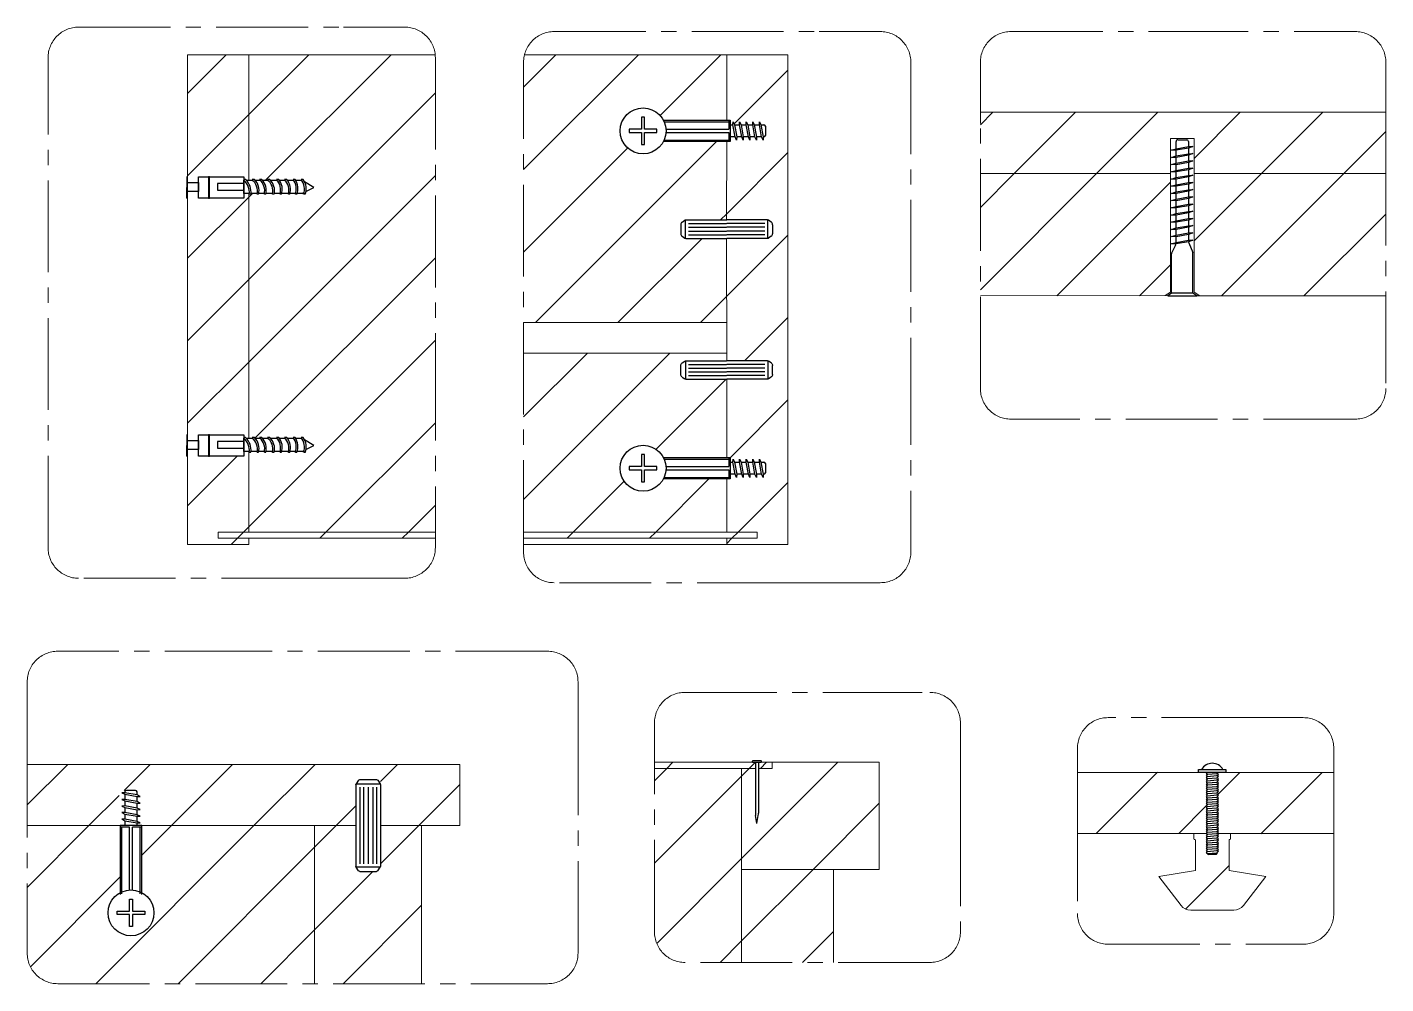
# Model space of a CAD drawing. Header units: centimetres. Extents: x -50281 to 6780, y -2639 to 7911.
# Drawn here: x -6874.7 to -6430.7, y 2612.4 to 2924.9 of the extents above; entities that cross this region are included whole.
import ezdxf

# ---------------------------------------------------------------- set-up
doc = ezdxf.new("R2010")
doc.units = ezdxf.units.CM
doc.linetypes.add('CENTER2', pattern=[1.125, 0.75, -0.125, 0.125, -0.125])
doc.layers.get('0').update_dxf_attribs({"color": 8})
for name, color, linetype, lineweight in [('A-ANNO-SYMB', 3, 'Continuous', 18), ('A-ELEV-MBE', 7, 'Continuous', 18), ('A-SECT-MCUT', 7, 'Continuous', 35)]:
    doc.layers.add(name, color=color, linetype=linetype, lineweight=lineweight)
doc.layers.add('particolari', color=6, linetype='Continuous')
pattern_1 = [(45, (180.04, 0), (-13.470384, 13.470384), [])]

# ---------------------------------------------------------------- blocks, each defined once
blk = doc.blocks.new('101345')
for p, q in [((40.129, 264.905), (40.129, 264.612)), ((40.174, 264.989), (40.267, 265.051)), ((40.279, 264.461), (40.28, 265.057)), ((40.295, 265.059), (41.63, 265.059)), ((40.38, 264.939), (41.629, 264.939)), ((40.38, 264.819), (41.629, 264.819)), ((40.38, 264.699), (41.629, 264.699)), ((42.964, 265.059), (41.63, 265.059)), ((42.88, 264.939), (41.63, 264.939)), ((42.88, 264.819), (41.63, 264.819)), ((42.88, 264.699), (41.63, 264.699)), ((42.98, 264.461), (42.979, 265.057)), ((43.085, 264.989), (42.992, 265.051)), ((43.13, 264.905), (43.13, 264.612)), ((40.174, 264.529), (40.267, 264.467)), ((40.294, 264.459), (41.629, 264.459)), ((40.38, 264.579), (41.629, 264.579)), ((42.88, 264.579), (41.63, 264.579)), ((42.965, 264.459), (41.63, 264.459)), ((43.085, 264.529), (42.993, 264.467))]:
    blk.add_line(p, q)
for centre, radius, start, end in [((40.229, 264.905), 0.1, 123.5668, 180), ((40.295, 265.009), 0.05, 90, 123.5668), ((42.964, 265.009), 0.05, 56.4332, 90), ((43.03, 264.905), 0.1, 0, 56.4332), ((40.229, 264.612), 0.1, 180, 236.2912), ((40.294, 264.509), 0.05, 236.2912, 270), ((42.965, 264.509), 0.05, 270, 303.7088), ((43.03, 264.612), 0.1, 303.7088, 0)]:
    blk.add_arc(centre, radius, start, end)
blk = doc.blocks.new('101350')
for p, q in [((40.129, 267.872), (40.129, 267.326)), ((40.152, 267.914), (40.267, 267.99)), ((40.279, 267.201), (40.28, 267.997)), ((40.294, 267.999), (42.964, 267.999)), ((40.38, 267.874), (42.879, 267.874)), ((42.979, 267.997), (42.979, 267.201)), ((43.107, 267.914), (42.992, 267.99)), ((43.129, 267.872), (43.129, 267.326)), ((40.38, 267.749), (42.879, 267.749)), ((40.38, 267.599), (42.879, 267.599)), ((40.38, 267.449), (42.879, 267.449)), ((40.152, 267.284), (40.267, 267.207)), ((40.294, 267.199), (42.964, 267.199)), ((40.38, 267.324), (42.879, 267.324)), ((43.107, 267.284), (42.992, 267.207))]:
    blk.add_line(p, q)
for centre, start, end in [((40.179, 267.872), 123.6901, 180), ((40.294, 267.949), 90, 123.6901), ((42.964, 267.949), 56.3099, 90), ((43.079, 267.872), 0, 56.3099), ((40.179, 267.326), 180, 236.3099), ((40.294, 267.249), 236.3099, 270), ((42.964, 267.249), 270, 303.6901), ((43.079, 267.326), 303.6901, 0)]:
    blk.add_arc(centre, 0.05, start, end)
blk = doc.blocks.new('*U28')
blk.add_lwpolyline([(0, 0), (0.02, 1), (0.5, 0), (1.22, -4), (1.19, -5), (0.71, -4), (0, 0)])
blk = doc.blocks.new('*U29')
at = {"layer": 'particolari', "color": 0, "linetype": 'ByBlock', "lineweight": -2, "transparency": 16777216}
for p in [(423.8, 2706.59), (425.96, 2706.59), (428.12, 2706.59), (430.28, 2706.59), (432.45, 2706.59)]:
    blk.add_blockref('*U28', p, dxfattribs=at)
blk = doc.blocks.new('*U31')
blk.add_lwpolyline([(0, 0), (0.002, 0.15), (0.05, 0), (0.122, -0.4), (0.127, -0.55), (0.071, -0.4), (0, 0)])
blk = doc.blocks.new('*U32')
at = {"color": 0, "linetype": 'ByBlock', "lineweight": -2, "transparency": 16777216}
for p in [(42.38, 270.659), (42.615, 270.659), (42.85, 270.659), (43.086, 270.659), (43.321, 270.659), (43.556, 270.659), (43.791, 270.659), (44.027, 270.659), (44.262, 270.659), (44.497, 270.659), (44.732, 270.659), (44.968, 270.659), (45.203, 270.659), (45.438, 270.659)]:
    blk.add_blockref('*U31', p, dxfattribs=at)
blk = doc.blocks.new('100214')
for p, q in [((40.129, 270.926), (40.129, 269.992)), ((40.148, 270.932), (40.229, 270.809)), ((40.229, 270.809), (40.229, 270.109)), ((40.229, 270.809), (41.505, 270.809)), ((41.784, 270.681), (41.551, 270.799)), ((41.874, 270.659), (41.998, 270.659)), ((41.998, 270.659), (42.064, 270.659)), ((42.114, 270.659), (42.299, 270.659)), ((42.349, 270.659), (42.534, 270.659)), ((42.585, 270.659), (42.77, 270.659)), ((42.82, 270.659), (43.005, 270.659)), ((43.055, 270.659), (43.24, 270.659)), ((43.29, 270.659), (43.476, 270.659)), ((43.526, 270.659), (43.711, 270.659)), ((43.761, 270.659), (43.946, 270.659)), ((43.996, 270.659), (44.181, 270.659)), ((44.231, 270.659), (44.417, 270.659)), ((44.467, 270.659), (44.652, 270.659)), ((44.702, 270.659), (44.887, 270.659)), ((44.937, 270.659), (45.179, 270.659)), ((45.229, 270.609), (45.229, 270.309)), ((40.229, 270.109), (40.148, 269.987)), ((40.229, 270.109), (41.51, 270.109)), ((41.861, 270.244), (41.547, 270.117)), ((42.07, 270.259), (41.95, 270.259)), ((42.135, 270.259), (42.07, 270.259)), ((42.371, 270.259), (42.186, 270.259)), ((42.606, 270.259), (42.421, 270.259)), ((42.841, 270.259), (42.656, 270.259)), ((43.076, 270.259), (42.891, 270.259)), ((43.312, 270.259), (43.127, 270.259)), ((43.547, 270.259), (43.362, 270.259)), ((43.782, 270.259), (43.597, 270.259)), ((44.017, 270.259), (43.832, 270.259)), ((44.253, 270.259), (44.068, 270.259)), ((44.488, 270.259), (44.303, 270.259)), ((44.723, 270.259), (44.538, 270.259)), ((44.959, 270.259), (44.773, 270.259)), ((45.179, 270.259), (45.009, 270.259))]:
    blk.add_line(p, q)
for centre, radius, start, end in [((40.139, 270.926), 0.01, 33.6901, 180), ((41.505, 270.709), 0.1, 63.1876, 90), ((41.874, 270.859), 0.2, 243.1876, 256.986), ((45.179, 270.609), 0.05, 360, 90), ((41.51, 270.209), 0.1, 270, 292.1621), ((41.937, 270.059), 0.2, 100.2129, 112.1621), ((45.179, 270.309), 0.05, 270, 0), ((40.139, 269.992), 0.01, 180, 326.3099)]:
    blk.add_arc(centre, radius, start, end)
blk.add_blockref('*U32', (-0.551, 0))
blk = doc.blocks.new('405950')
for p, q in [((40.024, 257.648), (41.682, 257.648)), ((42.024, 257.598), (41.765, 257.641)), ((42.024, 257.598), (41.765, 257.554)), ((40.024, 257.548), (41.682, 257.548))]:
    blk.add_line(p, q)
blk.add_lwpolyline([(39.994, 257.448), (40.004, 257.448, 0.414214), (40.024, 257.468), (40.024, 257.728, 0.414214), (40.004, 257.748), (39.994, 257.748, 0.414214), (39.974, 257.728), (39.974, 257.468, 0.414214)], format="xyb", close=True)
for centre, start, end in [((41.682, 257.148), 80.5377, 90), ((41.682, 258.048), 270, 279.4623)]:
    blk.add_arc(centre, 0.5, start, end)
blk = doc.blocks.new('*U35')
blk.add_lwpolyline([(0, 0), (0.02, 1), (0.5, 0), (1.22, -4), (1.19, -5), (0.71, -4), (0, 0)])
blk = doc.blocks.new('*U36')
at = {"layer": 'particolari', "color": 0, "linetype": 'ByBlock', "lineweight": -2, "transparency": 16777216}
for p in [(423.8, 2706.59), (425.96, 2706.59), (428.12, 2706.59), (430.28, 2706.59), (432.45, 2706.59)]:
    blk.add_blockref('*U35', p, dxfattribs=at)
blk = doc.blocks.new('*U37')
blk.add_lwpolyline([(0, 0), (0.02, 1), (0.5, 0), (1.22, -4), (1.19, -5), (0.71, -4), (0, 0)])
blk = doc.blocks.new('*U38')
at = {"layer": 'particolari', "color": 0, "linetype": 'ByBlock', "lineweight": -2, "transparency": 16777216}
for p in [(423.8, 2706.59), (425.96, 2706.59), (428.12, 2706.59), (430.28, 2706.59), (432.45, 2706.59)]:
    blk.add_blockref('*U37', p, dxfattribs=at)

msp = doc.modelspace()

# ---------------------------------------------------------------- hatches: boundary and pattern name
at = {"layer": 'A-SECT-MCUT', "true_color": 0x636466}
h = msp.add_hatch(dxfattribs=at)
h.set_pattern_fill('ANSI31', color=251, scale=6)
h.paths.add_polyline_path([(-6822.31, 2876.08), (-6802.31, 2876.15), (-6802.31, 2915.95), (-6822.31, 2915.95)])
h = msp.add_hatch(dxfattribs=at)
h.set_pattern_fill('ANSI31', color=251, scale=6)
edge = h.paths.add_edge_path()
edge.add_line((-6784.91, 2785.05), (-6802.31, 2785.05))
edge.add_line((-6802.31, 2785.05), (-6802.31, 2759.95))
edge.add_line((-6802.31, 2759.95), (-6741.33, 2759.95))
edge.add_line((-6741.33, 2759.95), (-6741.33, 2819.9))
edge.add_line((-6741.33, 2819.9), (-6741.33, 2914.94))
edge.add_arc((-6751.33, 2914.94), 10, 360, 365.7987)
edge.add_line((-6741.39, 2915.95), (-6802.31, 2915.95))
edge.add_line((-6802.31, 2915.95), (-6802.31, 2874.92))
edge.add_line((-6802.31, 2874.92), (-6784.91, 2874.92))
edge.add_line((-6784.91, 2874.92), (-6784.91, 2870.6))
edge.add_line((-6784.91, 2870.6), (-6802.31, 2870.6))
edge.add_line((-6802.31, 2870.6), (-6802.31, 2790.62))
edge.add_line((-6802.31, 2790.62), (-6784.91, 2790.62))
edge.add_line((-6784.91, 2790.62), (-6784.91, 2785.05))
h = msp.add_hatch(dxfattribs=at)
h.set_pattern_fill('ANSI31', color=251, scale=6)
edge = h.paths.add_edge_path()
edge.add_line((-6646.11, 2777.36), (-6666.81, 2777.36))
edge.add_arc((-6673.44, 2780.86), 7.5, 33.127, 332.1819, ccw=False)
edge.add_line((-6667.16, 2784.96), (-6646.11, 2784.85))
edge.add_line((-6646.11, 2784.85), (-6646.12, 2809.95))
edge.add_line((-6646.12, 2809.95), (-6661.52, 2809.55))
edge.add_line((-6661.52, 2809.55), (-6661.52, 2816.35))
edge.add_line((-6661.52, 2816.35), (-6646.11, 2816.35))
edge.add_line((-6646.11, 2816.35), (-6646.11, 2818.45))
edge.add_line((-6646.11, 2818.45), (-6712.5, 2818.45))
edge.add_line((-6712.5, 2818.45), (-6712.5, 2759.95))
edge.add_line((-6712.5, 2759.95), (-6646.11, 2759.95))
edge.add_line((-6646.11, 2759.95), (-6646.11, 2777.36))
edge = h.paths.add_edge_path()
edge.add_line((-6646.11, 2887.57), (-6666.81, 2887.57))
edge.add_arc((-6673.44, 2891.07), 7.5, 27.8181, 332.1819, ccw=False)
edge.add_line((-6666.81, 2894.57), (-6646.11, 2894.57))
edge.add_line((-6646.11, 2894.57), (-6646.11, 2915.95))
edge.add_line((-6646.11, 2915.95), (-6712.19, 2915.95))
edge.add_arc((-6702.5, 2913.49), 10, 165.7574, 180)
edge.add_line((-6712.5, 2913.49), (-6712.5, 2828.45))
edge.add_line((-6712.5, 2828.45), (-6646.11, 2828.45))
edge.add_line((-6646.11, 2828.45), (-6646.11, 2855.95))
edge.add_line((-6646.11, 2855.95), (-6661.52, 2855.95))
edge.add_line((-6661.52, 2855.95), (-6661.52, 2861.95))
edge.add_line((-6661.52, 2861.95), (-6646.11, 2861.95))
edge.add_line((-6646.11, 2861.95), (-6646.11, 2887.57))
h = msp.add_hatch(dxfattribs=at)
h.set_pattern_fill('ANSI31', color=251, scale=6)
h.paths.add_polyline_path([(-6645.58, 2893.33), (-6637.18, 2893.33), (-6637.71, 2887.05), (-6646.11, 2887.05), (-6646.11, 2862.35), (-6630.71, 2862.35), (-6630.71, 2855.55), (-6646.11, 2855.55), (-6646.11, 2815.95), (-6630.71, 2815.95), (-6630.71, 2809.55), (-6646.11, 2809.55), (-6644.94, 2784.36), (-6637.69, 2783.86), (-6637.71, 2777.05), (-6646.11, 2777.05), (-6646.11, 2759.95), (-6636.11, 2759.95), (-6636.11, 2757.95), (-6646.11, 2757.95), (-6646.11, 2755.95), (-6626.11, 2755.95), (-6626.11, 2915.95), (-6646.11, 2915.95)])
h = msp.add_hatch(dxfattribs=at)
h.set_pattern_fill('ANSI31', color=251, scale=6)
h.paths.add_polyline_path([(-6493.3, 2888.54), (-6493.3, 2877.14), (-6430.67, 2877.14), (-6430.67, 2883.61), (-6430.67, 2897.14), (-6563.19, 2897.14), (-6563.19, 2893.49), (-6563.19, 2877.14), (-6501.08, 2877.14), (-6501.07, 2888.54)])
h = msp.add_hatch(dxfattribs=at)
h.set_pattern_fill('ANSI31', color=251, scale=6)
h.paths.add_polyline_path([(-6430.67, 2837.14), (-6492.44, 2837.14), (-6501.87, 2837.14, -0.413736), (-6501.97, 2837.24), (-6563.19, 2837.14), (-6563.19, 2806.89, 0.414214), (-6553.19, 2796.89), (-6440.67, 2796.89, 0.414214), (-6430.67, 2806.89)], flags=17)
edge = h.paths.add_edge_path()
edge.add_line((-6493.3, 2877.14), (-6493.3, 2838.36))
edge.add_line((-6493.3, 2838.36), (-6491.48, 2837.14))
edge.add_line((-6491.48, 2837.14), (-6502.77, 2837.24))
edge.add_line((-6502.77, 2837.24), (-6501.1, 2838.36))
edge.add_line((-6501.1, 2838.36), (-6501.08, 2877.14))
edge.add_line((-6501.08, 2877.14), (-6563.19, 2877.14))
edge.add_line((-6563.19, 2877.14), (-6563.19, 2806.89))
edge.add_arc((-6553.19, 2806.89), 10, 180, 270)
edge.add_line((-6553.19, 2796.89), (-6440.67, 2796.89))
edge.add_arc((-6440.67, 2806.89), 10, 270, 360)
edge.add_line((-6430.67, 2806.89), (-6430.67, 2877.14))
edge.add_line((-6430.67, 2877.14), (-6493.3, 2877.14))
edge = h.paths.add_edge_path()
edge.add_line((-6492.49, 2837.15), (-6501.97, 2837.24))
edge.add_arc((-6501.87, 2837.24), 0.1, 184.7811, 270)
edge.add_line((-6501.87, 2837.14), (-6492.53, 2837.14))
edge.add_arc((-6492.53, 2837.24), 0.1, 270, 294.2558)
h = msp.add_hatch(dxfattribs=at)
h.set_pattern_fill('ANSI31', color=251, scale=6)
h.paths.add_polyline_path([(-6822.31, 2791.85), (-6802.56, 2791.85), (-6802.31, 2833.27), (-6802.31, 2870.05), (-6822.31, 2870.05), (-6822.31, 2837.45)])
h.paths.add_polyline_path([(-6802.31, 2784.78), (-6822.31, 2784.78), (-6822.31, 2755.95), (-6802.31, 2755.95), (-6802.31, 2757.95), (-6812.31, 2757.95), (-6812.31, 2759.95), (-6802.31, 2759.95)])
h = msp.add_hatch(dxfattribs=at)
h.set_pattern_fill('ANSI31', color=251, scale=6)
h.paths.add_polyline_path([(-6741.33, 2759.95), (-6812.31, 2759.95), (-6812.31, 2757.95), (-6741.33, 2757.95)])
h = msp.add_hatch(dxfattribs=at)
h.set_pattern_fill('ANSI31', color=251, scale=6)
h.paths.add_polyline_path([(-6636.11, 2759.95), (-6712.5, 2759.95), (-6712.5, 2757.95), (-6636.11, 2757.95)])
h = msp.add_hatch(dxfattribs=at)
h.set_pattern_fill('ANSI31', color=251, scale=6)
h.set_pattern_definition(pattern_1)
edge = h.paths.add_edge_path()
edge.add_line((-6874.74, 2684.09), (-6802.31, 2684.09))
edge.add_line((-6802.31, 2684.09), (-6733.31, 2684.09))
edge.add_line((-6733.31, 2684.09), (-6733.31, 2664.09))
edge.add_line((-6733.31, 2664.09), (-6745.81, 2664.09))
edge.add_line((-6745.81, 2664.09), (-6745.81, 2612.45))
edge.add_line((-6745.81, 2612.45), (-6864.74, 2612.45))
edge.add_arc((-6864.74, 2622.45), 10, 180, 270, ccw=False)
edge.add_line((-6874.74, 2622.45), (-6874.74, 2664.09))
edge.add_line((-6874.74, 2664.09), (-6844.31, 2664.09))
edge.add_line((-6844.31, 2664.09), (-6844.31, 2642.23))
edge.add_arc((-6840.81, 2635.59), 7.5, 477.8181, 540)
edge.add_arc((-6840.81, 2635.59), 7.5, 540, 720)
edge.add_arc((-6840.81, 2635.59), 7.5, 360, 422.1819)
edge.add_line((-6837.31, 2642.23), (-6837.31, 2664.09))
edge.add_line((-6837.31, 2664.09), (-6838.31, 2664.09))
edge.add_line((-6838.31, 2664.09), (-6838.31, 2664.97))
edge.add_line((-6838.31, 2664.97), (-6837.81, 2664.98))
edge.add_line((-6837.81, 2664.98), (-6838.31, 2665.23))
edge.add_line((-6838.31, 2665.23), (-6838.31, 2667.14))
edge.add_line((-6838.31, 2667.14), (-6837.81, 2667.14))
edge.add_line((-6837.81, 2667.14), (-6836.91, 2667.39))
edge.add_line((-6836.91, 2667.39), (-6836.91, 2669.3))
edge.add_line((-6836.91, 2669.3), (-6837.81, 2669.31))
edge.add_line((-6837.81, 2669.31), (-6838.81, 2669.79))
edge.add_line((-6838.81, 2669.79), (-6838.81, 2671.45))
edge.add_line((-6838.81, 2671.45), (-6837.81, 2671.47))
edge.add_line((-6837.81, 2671.47), (-6838.31, 2671.71))
edge.add_line((-6838.31, 2671.71), (-6838.31, 2673.62))
edge.add_line((-6838.31, 2673.62), (-6837.81, 2673.63))
edge.add_line((-6837.81, 2673.63), (-6838.31, 2673.87))
edge.add_line((-6838.31, 2673.87), (-6838.31, 2676.09))
edge.add_line((-6838.31, 2676.09), (-6842.31, 2675.59))
edge.add_line((-6842.31, 2675.59), (-6842.67, 2675.45))
edge.add_line((-6842.67, 2675.45), (-6844.71, 2675.99))
edge.add_line((-6844.71, 2675.99), (-6844.71, 2674.57))
edge.add_line((-6844.71, 2674.57), (-6844.71, 2672.65))
edge.add_line((-6844.71, 2672.65), (-6843.81, 2672.64))
edge.add_line((-6843.81, 2672.64), (-6843.31, 2672.4))
edge.add_line((-6843.31, 2672.4), (-6843.31, 2670.49))
edge.add_line((-6843.31, 2670.49), (-6843.81, 2670.48))
edge.add_line((-6843.81, 2670.48), (-6843.31, 2670.24))
edge.add_line((-6843.31, 2670.24), (-6843.31, 2668.33))
edge.add_line((-6843.31, 2668.33), (-6843.81, 2668.32))
edge.add_line((-6843.81, 2668.32), (-6843.31, 2668.08))
edge.add_line((-6843.31, 2668.08), (-6843.31, 2666.17))
edge.add_line((-6843.31, 2666.17), (-6844.71, 2670.04))
edge.add_line((-6844.71, 2670.04), (-6844.71, 2665.92))
edge.add_line((-6844.71, 2665.92), (-6844.71, 2664.09))
edge.add_line((-6844.71, 2664.09), (-6844.31, 2664.09))
edge.add_line((-6844.31, 2664.09), (-6874.74, 2664.09))
edge.add_line((-6874.74, 2664.09), (-6874.74, 2684.09))
edge = h.paths.add_edge_path(flags=16)
edge.add_line((-6767.31, 2664.09), (-6767.31, 2679.12))
edge.add_line((-6767.31, 2679.12), (-6759.31, 2679.12))
edge.add_line((-6759.31, 2679.12), (-6759.31, 2664.09))
edge.add_line((-6759.31, 2664.09), (-6745.81, 2664.09))
edge.add_line((-6745.81, 2664.09), (-6745.81, 2612.45))
edge.add_line((-6745.81, 2612.45), (-6864.74, 2612.45))
edge.add_arc((-6864.74, 2622.45), 10, 180, 270, ccw=False)
edge.add_line((-6874.74, 2622.45), (-6874.74, 2664.09))
edge.add_line((-6874.74, 2664.09), (-6844.31, 2664.09))
edge.add_line((-6844.31, 2664.09), (-6844.31, 2642.23))
edge.add_arc((-6840.81, 2635.59), 7.5, 477.8181, 540)
edge.add_arc((-6840.81, 2635.59), 7.5, 540, 720)
edge.add_arc((-6840.81, 2635.59), 7.5, 360, 422.1819)
edge.add_line((-6837.31, 2642.23), (-6837.31, 2664.09))
edge.add_line((-6837.31, 2664.09), (-6767.31, 2664.09))
h = msp.add_hatch(dxfattribs=at)
h.set_pattern_fill('ANSI31', color=251, scale=6)
h.paths.add_polyline_path([(-6669.73, 2684.78), (-6669.73, 2682.78), (-6636.73, 2682.78), (-6636.73, 2684.78), (-6637.53, 2684.78)])
h = msp.add_hatch(dxfattribs=at)
h.set_pattern_fill('ANSI31', color=251, scale=6)
h.paths.add_polyline_path([(-6669.73, 2629.39, 0.414214), (-6659.73, 2619.39), (-6641.23, 2619.39), (-6641.23, 2682.78), (-6669.73, 2682.78), (-6669.73, 2677.63)])
h = msp.add_hatch(dxfattribs=at)
h.set_pattern_fill('ANSI31', color=251, scale=6)
h.paths.add_polyline_path([(-6637.13, 2664.38), (-6637.13, 2682.78), (-6641.23, 2682.78), (-6641.23, 2649.78), (-6596.23, 2649.78), (-6596.23, 2684.78), (-6631.23, 2684.78), (-6631.23, 2682.78), (-6635.33, 2682.78), (-6635.33, 2664.38)])
h = msp.add_hatch(dxfattribs=at)
h.set_pattern_fill('ANSI31', color=251)
h.set_pattern_definition([(45, (-11110.4977, -5865.2123), (-2.245064, 2.245064), [])])
h.paths.add_polyline_path([(-6631.23, 2684.78), (-6635.73, 2684.78), (-6635.73, 2682.78), (-6631.23, 2682.78)])
h = msp.add_hatch(dxfattribs=at)
h.set_pattern_fill('ANSI31', color=251, scale=6)
h.paths.add_polyline_path([(-6489.34, 2661.58), (-6489.34, 2681.58), (-6531.46, 2681.46), (-6531.46, 2669.36), (-6531.46, 2661.46)])
h.paths.add_polyline_path([(-6485.8, 2681.43), (-6485.8, 2661.43), (-6447.69, 2661.46), (-6447.69, 2681.46)])
h = msp.add_hatch(dxfattribs=at)
h.set_pattern_fill('ANSI31', color=251, scale=6)
h.set_pattern_definition(pattern_1)
edge = h.paths.add_edge_path()
edge.add_line((-6837.31, 2642.46), (-6837.31, 2664.09))
edge.add_line((-6837.31, 2664.09), (-6780.81, 2664.09))
edge.add_line((-6780.81, 2664.09), (-6780.81, 2612.45))
edge.add_line((-6780.81, 2612.45), (-6864.74, 2612.45))
edge.add_arc((-6864.74, 2622.45), 10, 180, 270, ccw=False)
edge.add_line((-6874.74, 2622.45), (-6874.74, 2664.09))
edge.add_line((-6874.74, 2664.09), (-6844.41, 2664.09))
edge.add_line((-6844.41, 2664.09), (-6844.21, 2642.12))
edge.add_arc((-6840.42, 2635.4), 7.72, 479.4768, 786.2943)
h = msp.add_hatch(dxfattribs=at)
h.set_pattern_fill('ANSI31', color=251, scale=6)
h.set_pattern_definition(pattern_1)
h.paths.add_polyline_path([(-6767.31, 2664.09), (-6767.31, 2649.12), (-6759.31, 2649.12), (-6759.31, 2664.09), (-6745.81, 2664.09), (-6745.81, 2612.45), (-6780.81, 2612.45), (-6780.81, 2664.09)])
h = msp.add_hatch(dxfattribs=at)
h.set_pattern_fill('ANSI31', color=251, scale=6)
h.paths.add_polyline_path([(-6469.91, 2647.46), (-6504.91, 2647.46), (-6497.61, 2638.02, 0.232274), (-6494.45, 2636.46), (-6480.38, 2636.46, 0.232274), (-6477.21, 2638.02)])
h.paths.add_polyline_path([(-6481.91, 2649.46), (-6492.91, 2649.46), (-6504.91, 2647.46), (-6469.91, 2647.46)])
h.paths.add_polyline_path([(-6481.41, 2661.46), (-6485.79, 2661.46), (-6485.41, 2661.31), (-6485.91, 2660.81), (-6485.41, 2660.61), (-6485.91, 2660.11), (-6485.41, 2659.91), (-6485.86, 2659.46), (-6481.91, 2659.46, 0.414214), (-6481.41, 2659.96)])
h.paths.add_polyline_path([(-6488.91, 2660.56), (-6489.41, 2660.76), (-6488.91, 2661.26), (-6489.41, 2661.46), (-6493.41, 2661.46), (-6493.41, 2659.96, 0.414214), (-6492.91, 2659.46), (-6489.31, 2659.46), (-6488.91, 2659.86), (-6489.41, 2660.06)])
h.paths.add_polyline_path([(-6489.81, 2657.06), (-6489.81, 2659.46), (-6492.91, 2659.46), (-6492.91, 2649.46), (-6481.91, 2649.46), (-6481.91, 2659.46), (-6485.01, 2659.46), (-6485.01, 2657.06)])
h = msp.add_hatch(dxfattribs=at)
h.set_pattern_fill('ANSI31', color=251, scale=6)
h.paths.add_polyline_path([(-6641.23, 2649.78), (-6641.23, 2619.39), (-6611.23, 2619.39), (-6611.23, 2649.78)])

# ---------------------------------------------------------------- linework, layer by layer
at = {"layer": 'A-ANNO-SYMB', "linetype": 'CENTER2', "ltscale": 40}
for points in [[(-6771.33, 2924.94), (-6751.33, 2924.94, -0.414214), (-6741.33, 2914.94), (-6741.33, 2819.9), (-6741.33, 2754.9, -0.414214), (-6751.33, 2744.9), (-6781.22, 2744.9), (-6857.93, 2744.9, -0.414214), (-6867.93, 2754.9), (-6867.93, 2914.94, -0.414214), (-6857.93, 2924.94)], [(-6615.9, 2923.49), (-6595.9, 2923.49, -0.414214), (-6585.9, 2913.49), (-6585.9, 2818.45), (-6585.9, 2753.45, -0.414214), (-6595.9, 2743.45), (-6625.78, 2743.45), (-6702.5, 2743.45, -0.414214), (-6712.5, 2753.45), (-6712.5, 2913.49, -0.414214), (-6702.5, 2923.49)], [(-6563.19, 2913.49, -0.414214), (-6553.19, 2923.49), (-6505.67, 2923.49), (-6440.67, 2923.49, -0.414214), (-6430.67, 2913.49), (-6430.67, 2883.61), (-6430.67, 2806.89, -0.414214), (-6440.67, 2796.89), (-6553.19, 2796.89, -0.414214), (-6563.19, 2806.89), (-6563.19, 2893.49)], [(-6874.74, 2690.2), (-6874.74, 2622.45, 0.414214), (-6864.74, 2612.45), (-6704.7, 2612.45, 0.414214), (-6694.7, 2622.45), (-6694.7, 2691.05), (-6694.7, 2711.05, 0.414214), (-6704.7, 2721.05), (-6799.74, 2721.05), (-6864.74, 2721.05, 0.414214), (-6874.74, 2711.05)], [(-6669.73, 2629.39), (-6669.73, 2677.63), (-6669.73, 2697.63, -0.414214), (-6659.73, 2707.63), (-6612.21, 2707.63), (-6579.71, 2707.63, -0.414214), (-6569.71, 2697.63), (-6569.71, 2667.75), (-6569.71, 2629.39, -0.414214), (-6579.71, 2619.39), (-6659.73, 2619.39, -0.414214)], [(-6531.46, 2669.36), (-6531.46, 2635.36, 0.414214), (-6521.46, 2625.36), (-6457.69, 2625.36, 0.414214), (-6447.69, 2635.36), (-6447.69, 2659.48), (-6447.69, 2689.36, 0.414214), (-6457.69, 2699.36), (-6473.94, 2699.36), (-6521.46, 2699.36, 0.414214), (-6531.46, 2689.36)]]:
    msp.add_lwpolyline(points, format="xyb", close=True, dxfattribs=at)
at = {"layer": 'A-ELEV-MBE'}
for p, q in [((-6802.31, 2874.92), (-6802.31, 2915.95)), ((-6646.11, 2894.57), (-6646.11, 2915.95)), ((-6646.12, 2861.95), (-6646.11, 2887.57)), ((-6802.31, 2833.27), (-6802.31, 2870.6)), ((-6646.11, 2815.95), (-6646.12, 2855.95)), ((-6802.31, 2790.62), (-6802.31, 2833.27)), ((-6563.19, 2837.14), (-6501.97, 2837.24)), ((-6492.44, 2837.14), (-6430.67, 2837.14)), ((-6712.5, 2828.45), (-6646.11, 2828.45)), ((-6712.5, 2818.45), (-6646.11, 2818.45)), ((-6646.11, 2784.36), (-6646.11, 2809.95)), ((-6802.31, 2759.95), (-6802.31, 2786.3)), ((-6646.11, 2759.95), (-6646.11, 2777.36)), ((-6812.31, 2759.95), (-6741.33, 2759.95)), ((-6812.31, 2757.95), (-6812.31, 2759.95)), ((-6812.31, 2757.95), (-6741.33, 2757.95)), ((-6802.31, 2755.95), (-6802.31, 2757.95)), ((-6712.5, 2759.95), (-6636.11, 2759.95)), ((-6636.11, 2757.95), (-6712.5, 2757.95)), ((-6646.11, 2755.95), (-6646.11, 2757.95)), ((-6636.11, 2759.95), (-6636.11, 2757.95)), ((-6669.73, 2684.78), (-6637.53, 2684.78)), ((-6669.73, 2682.78), (-6636.73, 2682.78)), ((-6641.23, 2682.78), (-6641.23, 2619.39)), ((-6635.73, 2682.78), (-6631.23, 2682.78)), ((-6634.93, 2684.78), (-6596.23, 2684.78)), ((-6631.23, 2682.78), (-6631.23, 2684.78)), ((-6596.23, 2684.78), (-6596.23, 2649.78)), ((-6596.23, 2649.78), (-6596.23, 2684.78)), ((-6491.71, 2681.46), (-6531.46, 2681.46)), ((-6447.69, 2681.46), (-6483.11, 2681.46)), ((-6780.81, 2664.12), (-6780.81, 2612.4)), ((-6745.81, 2664.12), (-6745.81, 2612.45)), ((-6492.91, 2659.46), (-6492.91, 2649.46)), ((-6481.91, 2659.46), (-6481.91, 2649.46)), ((-6596.23, 2649.78), (-6641.23, 2649.78)), ((-6611.23, 2649.78), (-6611.23, 2619.39))]:
    msp.add_line(p, q, dxfattribs=at)
for points in [[(-6741.39, 2915.95), (-6822.31, 2915.95), (-6822.31, 2876.08)], [(-6626.11, 2755.95), (-6626.11, 2915.95), (-6712.19, 2915.95)], [(-6563.19, 2897.14), (-6430.67, 2897.14)], [(-6502.77, 2837.24), (-6501.1, 2838.36), (-6501.07, 2888.54), (-6493.3, 2888.54), (-6493.3, 2838.36), (-6491.48, 2837.14)], [(-6501.08, 2877.14), (-6563.19, 2877.14)], [(-6430.67, 2877.14), (-6493.3, 2877.14)], [(-6822.31, 2869.08), (-6822.31, 2837.45)], [(-6822.31, 2837.45), (-6822.31, 2791.78)], [(-6822.31, 2784.78), (-6822.31, 2755.95), (-6822.31, 2755.95)], [(-6822.31, 2755.95), (-6802.31, 2755.95)], [(-6712.5, 2755.95), (-6626.11, 2755.95)], [(-6802.31, 2684.09), (-6874.74, 2684.09)], [(-6759.31, 2664.12), (-6733.31, 2664.09), (-6733.31, 2684.09), (-6802.31, 2684.09)], [(-6844.31, 2664.09), (-6874.74, 2664.09)], [(-6802.31, 2664.09), (-6837.31, 2664.09)], [(-6802.31, 2664.09), (-6767.31, 2664.09)], [(-6489.41, 2661.46), (-6531.46, 2661.46)], [(-6447.69, 2661.46), (-6485.79, 2661.46)], [(-6481.41, 2661.46), (-6485.79, 2661.46)]]:
    msp.add_lwpolyline(points, dxfattribs=at)
for points in [[(-6489.41, 2661.46), (-6493.41, 2661.46), (-6493.41, 2659.96, 0.414214), (-6492.91, 2659.46)], [(-6481.91, 2659.46, 0.414214), (-6481.41, 2659.96), (-6481.41, 2661.46)], [(-6492.91, 2649.46), (-6504.91, 2647.46), (-6497.61, 2638.02, 0.232274), (-6494.45, 2636.46), (-6480.38, 2636.46)], [(-6480.38, 2636.46, 0.232274), (-6477.21, 2638.02), (-6469.91, 2647.46), (-6481.91, 2649.46)]]:
    msp.add_lwpolyline(points, format="xyb", dxfattribs=at)
at = {"layer": 'particolari'}
for p, q in [((-6666.81, 2894.57), (-6644.94, 2894.57)), ((-6666.57, 2894.07), (-6645.44, 2894.07)), ((-6665.96, 2891.57), (-6645.44, 2891.57)), ((-6645.44, 2894.57), (-6645.44, 2891.57)), ((-6644.94, 2894.57), (-6644.94, 2887.57)), ((-6644.94, 2893.07), (-6644.07, 2893.07)), ((-6643.57, 2893.07), (-6641.9, 2893.07)), ((-6641.4, 2893.07), (-6639.74, 2893.07)), ((-6639.24, 2893.07), (-6637.58, 2893.07)), ((-6637.08, 2893.07), (-6635.42, 2893.07)), ((-6634.92, 2893.07), (-6633.94, 2893.07)), ((-6633.44, 2892.57), (-6633.44, 2889.57)), ((-6644.94, 2887.57), (-6666.81, 2887.57)), ((-6666.57, 2888.07), (-6645.44, 2888.07)), ((-6665.96, 2890.57), (-6645.44, 2890.57)), ((-6645.44, 2890.57), (-6645.44, 2887.57)), ((-6643.35, 2889.07), (-6644.94, 2889.07)), ((-6641.19, 2889.07), (-6642.85, 2889.07)), ((-6639.03, 2889.07), (-6640.69, 2889.07)), ((-6636.87, 2889.07), (-6638.53, 2889.07)), ((-6634.7, 2889.07), (-6636.36, 2889.07)), ((-6633.94, 2889.07), (-6634.2, 2889.07)), ((-6822.57, 2876.08), (-6822.57, 2872.58)), ((-6822.57, 2869.08), (-6822.57, 2872.58)), ((-6822.57, 2791.78), (-6822.57, 2788.28)), ((-6822.57, 2784.78), (-6822.57, 2788.28)), ((-6666.81, 2784.36), (-6644.94, 2784.36)), ((-6645.44, 2784.36), (-6645.44, 2781.36)), ((-6644.94, 2784.36), (-6644.94, 2777.36)), ((-6666.57, 2783.86), (-6645.44, 2783.86)), ((-6665.96, 2781.36), (-6645.44, 2781.36)), ((-6665.96, 2780.36), (-6645.44, 2780.36)), ((-6645.44, 2780.36), (-6645.44, 2777.36)), ((-6644.94, 2782.86), (-6644.07, 2782.86)), ((-6643.57, 2782.86), (-6641.9, 2782.86)), ((-6641.4, 2782.86), (-6639.74, 2782.86)), ((-6639.24, 2782.86), (-6637.58, 2782.86)), ((-6637.08, 2782.86), (-6635.42, 2782.86)), ((-6634.92, 2782.86), (-6633.94, 2782.86)), ((-6633.44, 2782.36), (-6633.44, 2779.36)), ((-6644.94, 2777.36), (-6666.81, 2777.36)), ((-6666.57, 2777.86), (-6645.44, 2777.86)), ((-6643.35, 2778.86), (-6644.94, 2778.86)), ((-6641.19, 2778.86), (-6642.85, 2778.86)), ((-6639.03, 2778.86), (-6640.69, 2778.86)), ((-6636.87, 2778.86), (-6638.53, 2778.86)), ((-6634.7, 2778.86), (-6636.36, 2778.86)), ((-6633.94, 2778.86), (-6634.2, 2778.86)), ((-6489.01, 2681.46), (-6489.41, 2681.06)), ((-6489.41, 2681.06), (-6488.91, 2680.86)), ((-6488.91, 2680.86), (-6489.41, 2680.36)), ((-6489.41, 2680.36), (-6488.91, 2680.16)), ((-6488.91, 2680.16), (-6489.41, 2679.66)), ((-6489.41, 2679.66), (-6488.91, 2679.46)), ((-6488.91, 2679.46), (-6489.41, 2678.96)), ((-6489.41, 2678.96), (-6488.91, 2678.76)), ((-6488.91, 2678.76), (-6489.41, 2678.26)), ((-6489.41, 2678.26), (-6488.91, 2678.06)), ((-6488.91, 2678.06), (-6489.41, 2677.56)), ((-6488.91, 2680.86), (-6485.91, 2681.11)), ((-6488.91, 2680.16), (-6485.91, 2680.41)), ((-6488.91, 2679.46), (-6485.91, 2679.71)), ((-6488.91, 2678.76), (-6485.91, 2679.01)), ((-6488.91, 2678.06), (-6485.91, 2678.31)), ((-6485.91, 2681.11), (-6485.56, 2681.46)), ((-6485.41, 2680.91), (-6485.91, 2681.11)), ((-6485.91, 2680.41), (-6485.41, 2680.91)), ((-6485.41, 2680.21), (-6485.91, 2680.41)), ((-6485.91, 2679.71), (-6485.41, 2680.21)), ((-6485.41, 2679.51), (-6485.91, 2679.71)), ((-6485.91, 2679.01), (-6485.41, 2679.51)), ((-6485.41, 2678.81), (-6485.91, 2679.01)), ((-6485.91, 2678.31), (-6485.41, 2678.81)), ((-6485.41, 2678.11), (-6485.91, 2678.31)), ((-6485.91, 2677.61), (-6485.41, 2678.11)), ((-6842.81, 2675.09), (-6842.81, 2674.83)), ((-6842.81, 2674.33), (-6842.81, 2672.67)), ((-6839.31, 2675.59), (-6842.31, 2675.59)), ((-6838.81, 2674.12), (-6838.81, 2675.09)), ((-6838.81, 2671.95), (-6838.81, 2673.61)), ((-6489.41, 2677.56), (-6488.91, 2677.36)), ((-6488.91, 2677.36), (-6489.41, 2676.86)), ((-6489.41, 2676.86), (-6488.91, 2676.66)), ((-6488.91, 2676.66), (-6489.41, 2676.16)), ((-6489.41, 2676.16), (-6488.91, 2675.96)), ((-6488.91, 2675.96), (-6489.41, 2675.46)), ((-6489.41, 2675.46), (-6488.91, 2675.26)), ((-6488.91, 2675.26), (-6489.41, 2674.76)), ((-6489.41, 2674.76), (-6488.91, 2674.56)), ((-6488.91, 2674.56), (-6489.41, 2674.06)), ((-6489.41, 2674.06), (-6488.91, 2673.86)), ((-6488.91, 2673.86), (-6489.41, 2673.36)), ((-6489.41, 2673.36), (-6488.91, 2673.16)), ((-6488.91, 2677.36), (-6485.91, 2677.61)), ((-6488.91, 2676.66), (-6485.91, 2676.91)), ((-6488.91, 2675.96), (-6485.91, 2676.21)), ((-6488.91, 2675.26), (-6485.91, 2675.51)), ((-6488.91, 2674.56), (-6485.91, 2674.81)), ((-6488.91, 2673.86), (-6485.91, 2674.11)), ((-6488.91, 2673.16), (-6485.91, 2673.41)), ((-6485.41, 2677.41), (-6485.91, 2677.61)), ((-6485.91, 2676.91), (-6485.41, 2677.41)), ((-6485.41, 2676.71), (-6485.91, 2676.91)), ((-6485.91, 2676.21), (-6485.41, 2676.71)), ((-6485.41, 2676.01), (-6485.91, 2676.21)), ((-6485.91, 2675.51), (-6485.41, 2676.01)), ((-6485.41, 2675.31), (-6485.91, 2675.51)), ((-6485.91, 2674.81), (-6485.41, 2675.31)), ((-6485.41, 2674.61), (-6485.91, 2674.81)), ((-6485.91, 2674.11), (-6485.41, 2674.61)), ((-6485.41, 2673.91), (-6485.91, 2674.11)), ((-6485.91, 2673.41), (-6485.41, 2673.91)), ((-6485.41, 2673.21), (-6485.91, 2673.41)), ((-6842.81, 2672.17), (-6842.81, 2670.51)), ((-6842.81, 2670), (-6842.81, 2668.34)), ((-6838.81, 2669.79), (-6838.81, 2671.45)), ((-6838.81, 2667.63), (-6838.81, 2669.29)), ((-6488.91, 2673.16), (-6489.41, 2672.66)), ((-6489.41, 2672.66), (-6488.91, 2672.46)), ((-6488.91, 2672.46), (-6489.41, 2671.96)), ((-6489.41, 2671.96), (-6488.91, 2671.76)), ((-6488.91, 2671.76), (-6489.41, 2671.26)), ((-6489.41, 2671.26), (-6488.91, 2671.06)), ((-6488.91, 2671.06), (-6489.41, 2670.56)), ((-6489.41, 2670.56), (-6488.91, 2670.36)), ((-6488.91, 2670.36), (-6489.41, 2669.86)), ((-6489.41, 2669.86), (-6488.91, 2669.66)), ((-6488.91, 2669.66), (-6489.41, 2669.16)), ((-6489.41, 2669.16), (-6488.91, 2668.96)), ((-6488.91, 2668.96), (-6489.41, 2668.46)), ((-6488.91, 2672.46), (-6485.91, 2672.71)), ((-6488.91, 2671.76), (-6485.91, 2672.01)), ((-6488.91, 2671.06), (-6485.91, 2671.31)), ((-6488.91, 2670.36), (-6485.91, 2670.61)), ((-6488.91, 2669.66), (-6485.91, 2669.91)), ((-6488.91, 2668.96), (-6485.91, 2669.21)), ((-6485.91, 2672.71), (-6485.41, 2673.21)), ((-6485.41, 2672.51), (-6485.91, 2672.71)), ((-6485.91, 2672.01), (-6485.41, 2672.51)), ((-6485.41, 2671.81), (-6485.91, 2672.01)), ((-6485.91, 2671.31), (-6485.41, 2671.81)), ((-6485.41, 2671.11), (-6485.91, 2671.31)), ((-6485.91, 2670.61), (-6485.41, 2671.11)), ((-6485.41, 2670.41), (-6485.91, 2670.61)), ((-6485.91, 2669.91), (-6485.41, 2670.41)), ((-6485.41, 2669.71), (-6485.91, 2669.91)), ((-6485.91, 2669.21), (-6485.41, 2669.71)), ((-6485.41, 2669.01), (-6485.91, 2669.21)), ((-6485.91, 2668.51), (-6485.41, 2669.01)), ((-6842.81, 2667.84), (-6842.81, 2666.18)), ((-6842.81, 2665.68), (-6842.81, 2664.09)), ((-6838.81, 2665.47), (-6838.81, 2667.13)), ((-6838.81, 2664.09), (-6838.81, 2664.97)), ((-6489.41, 2668.46), (-6488.91, 2668.26)), ((-6488.91, 2668.26), (-6489.41, 2667.76)), ((-6489.41, 2667.76), (-6488.91, 2667.56)), ((-6488.91, 2667.56), (-6489.41, 2667.06)), ((-6489.41, 2667.06), (-6488.91, 2666.86)), ((-6488.91, 2666.86), (-6489.41, 2666.36)), ((-6489.41, 2666.36), (-6488.91, 2666.16)), ((-6488.91, 2666.16), (-6489.41, 2665.66)), ((-6489.41, 2665.66), (-6488.91, 2665.46)), ((-6488.91, 2665.46), (-6489.41, 2664.96)), ((-6489.41, 2664.96), (-6488.91, 2664.76)), ((-6488.91, 2664.76), (-6489.41, 2664.26)), ((-6488.91, 2668.26), (-6485.91, 2668.51)), ((-6488.91, 2667.56), (-6485.91, 2667.81)), ((-6488.91, 2666.86), (-6485.91, 2667.11)), ((-6488.91, 2666.16), (-6485.91, 2666.41)), ((-6488.91, 2665.46), (-6485.91, 2665.71)), ((-6488.91, 2664.76), (-6485.91, 2665.01)), ((-6485.41, 2668.31), (-6485.91, 2668.51)), ((-6485.91, 2667.81), (-6485.41, 2668.31)), ((-6485.41, 2667.61), (-6485.91, 2667.81)), ((-6485.91, 2667.11), (-6485.41, 2667.61)), ((-6485.41, 2666.91), (-6485.91, 2667.11)), ((-6485.91, 2666.41), (-6485.41, 2666.91)), ((-6485.41, 2666.21), (-6485.91, 2666.41)), ((-6485.91, 2665.71), (-6485.41, 2666.21)), ((-6485.41, 2665.51), (-6485.91, 2665.71)), ((-6485.91, 2665.01), (-6485.41, 2665.51)), ((-6485.41, 2664.81), (-6485.91, 2665.01)), ((-6485.91, 2664.31), (-6485.41, 2664.81)), ((-6837.31, 2664.09), (-6844.31, 2664.09)), ((-6844.31, 2664.09), (-6844.31, 2641.62)), ((-6841.31, 2663.59), (-6844.31, 2663.59)), ((-6843.81, 2641.85), (-6843.81, 2663.59)), ((-6841.31, 2642.89), (-6841.31, 2663.59)), ((-6837.31, 2663.59), (-6840.31, 2663.59)), ((-6840.31, 2642.91), (-6840.31, 2663.59)), ((-6837.81, 2641.82), (-6837.81, 2663.59)), ((-6837.31, 2641.61), (-6837.31, 2664.09)), ((-6489.41, 2664.26), (-6488.91, 2664.06)), ((-6488.91, 2664.06), (-6489.41, 2663.56)), ((-6489.41, 2663.56), (-6488.91, 2663.36)), ((-6488.91, 2663.36), (-6489.41, 2662.86)), ((-6489.41, 2662.86), (-6488.91, 2662.66)), ((-6488.91, 2662.66), (-6489.41, 2662.16)), ((-6489.41, 2662.16), (-6488.91, 2661.96)), ((-6488.91, 2661.96), (-6489.41, 2661.46)), ((-6489.41, 2661.46), (-6488.91, 2661.26)), ((-6488.91, 2661.26), (-6489.41, 2660.76)), ((-6489.41, 2660.76), (-6488.91, 2660.56)), ((-6488.91, 2660.56), (-6489.41, 2660.06)), ((-6489.41, 2660.06), (-6488.91, 2659.86)), ((-6488.91, 2664.06), (-6485.91, 2664.31)), ((-6488.91, 2663.36), (-6485.91, 2663.61)), ((-6488.91, 2662.66), (-6485.91, 2662.91)), ((-6488.91, 2661.96), (-6485.91, 2662.21)), ((-6488.91, 2661.26), (-6485.91, 2661.51)), ((-6488.91, 2660.56), (-6485.91, 2660.81)), ((-6488.91, 2659.86), (-6485.91, 2660.11)), ((-6485.41, 2664.11), (-6485.91, 2664.31)), ((-6485.91, 2663.61), (-6485.41, 2664.11)), ((-6485.41, 2663.41), (-6485.91, 2663.61)), ((-6485.91, 2662.91), (-6485.41, 2663.41)), ((-6485.41, 2662.71), (-6485.91, 2662.91)), ((-6485.91, 2662.21), (-6485.41, 2662.71)), ((-6485.41, 2662.01), (-6485.91, 2662.21)), ((-6485.91, 2661.51), (-6485.41, 2662.01)), ((-6485.41, 2661.31), (-6485.91, 2661.51)), ((-6485.91, 2660.81), (-6485.41, 2661.31)), ((-6485.41, 2660.61), (-6485.91, 2660.81)), ((-6485.91, 2660.11), (-6485.41, 2660.61)), ((-6485.41, 2659.91), (-6485.91, 2660.11)), ((-6488.91, 2659.86), (-6489.41, 2659.36)), ((-6489.41, 2659.36), (-6488.91, 2659.16)), ((-6488.91, 2659.16), (-6489.41, 2658.66)), ((-6489.41, 2658.66), (-6488.91, 2658.46)), ((-6488.91, 2658.46), (-6489.41, 2657.96)), ((-6489.41, 2657.96), (-6488.91, 2657.76)), ((-6488.91, 2657.76), (-6489.41, 2657.26)), ((-6489.41, 2657.26), (-6488.91, 2657.06)), ((-6488.91, 2657.06), (-6489.41, 2656.56)), ((-6489.41, 2656.56), (-6488.91, 2656.36)), ((-6488.91, 2656.36), (-6489.41, 2655.86)), ((-6489.41, 2655.86), (-6488.91, 2655.66)), ((-6488.91, 2655.66), (-6489.41, 2655.16)), ((-6488.91, 2659.16), (-6485.91, 2659.41)), ((-6488.91, 2658.46), (-6485.91, 2658.71)), ((-6488.91, 2657.76), (-6485.91, 2658.01)), ((-6488.91, 2657.06), (-6485.91, 2657.31)), ((-6488.91, 2656.36), (-6485.91, 2656.61)), ((-6488.91, 2655.66), (-6485.91, 2655.91)), ((-6485.91, 2659.41), (-6485.41, 2659.91)), ((-6485.41, 2659.21), (-6485.91, 2659.41)), ((-6485.91, 2658.71), (-6485.41, 2659.21)), ((-6485.41, 2658.51), (-6485.91, 2658.71)), ((-6485.91, 2658.01), (-6485.41, 2658.51)), ((-6485.41, 2657.81), (-6485.91, 2658.01)), ((-6485.91, 2657.31), (-6485.41, 2657.81)), ((-6485.41, 2657.11), (-6485.91, 2657.31)), ((-6485.91, 2656.61), (-6485.41, 2657.11)), ((-6485.41, 2656.41), (-6485.91, 2656.61)), ((-6485.91, 2655.91), (-6485.41, 2656.41)), ((-6485.41, 2655.71), (-6485.91, 2655.91)), ((-6485.91, 2655.21), (-6485.41, 2655.71)), ((-6489.41, 2655.16), (-6488.91, 2654.96)), ((-6488.91, 2654.96), (-6485.91, 2655.21)), ((-6488.91, 2654.91), (-6488.91, 2654.96)), ((-6486.16, 2654.66), (-6488.66, 2654.66)), ((-6485.91, 2655.21), (-6485.91, 2654.91))]:
    msp.add_line(p, q, dxfattribs=at)
at = {"layer": 'particolari', "linetype": 'Continuous'}
for p, q in [((-6822.31, 2876.08), (-6822.57, 2876.08)), ((-6822.57, 2876.08), (-6822.57, 2869.08)), ((-6822.31, 2869.08), (-6822.31, 2876.08)), ((-6822.31, 2871.28), (-6822.31, 2874.18)), ((-6822.31, 2874.18), (-6818.73, 2874.18)), ((-6818.73, 2869.08), (-6818.73, 2876.08)), ((-6818.73, 2876.08), (-6814.1, 2876.08)), ((-6818.73, 2874.18), (-6818.73, 2871.28)), ((-6815.16, 2876.08), (-6815.46, 2876.08)), ((-6815.46, 2876.08), (-6815.46, 2869.08)), ((-6815.16, 2869.08), (-6815.16, 2876.08)), ((-6814.1, 2876.08), (-6803.98, 2876.08)), ((-6803.98, 2873.88), (-6812.57, 2873.88)), ((-6812.57, 2873.88), (-6812.57, 2871.67)), ((-6803.98, 2876.08), (-6803.98, 2869.08)), ((-6803.38, 2875.16), (-6803.98, 2875.16)), ((-6803.98, 2870.6), (-6803.98, 2874.92)), ((-6803.98, 2874.92), (-6803.9, 2874.92)), ((-6803.98, 2871.67), (-6803.98, 2873.88)), ((-6803.12, 2874.92), (-6800.93, 2874.92)), ((-6800.41, 2875.16), (-6801.18, 2875.16)), ((-6800.19, 2874.92), (-6798.53, 2874.92)), ((-6798.01, 2875.16), (-6798.78, 2875.16)), ((-6797.8, 2874.92), (-6795.94, 2874.92)), ((-6795.42, 2875.16), (-6796.2, 2875.16)), ((-6795.19, 2874.92), (-6793.01, 2874.92)), ((-6792.49, 2875.16), (-6793.21, 2875.16)), ((-6792.3, 2874.92), (-6790.4, 2874.92)), ((-6789.88, 2875.16), (-6790.61, 2875.16)), ((-6789.69, 2874.92), (-6787.67, 2874.92)), ((-6787.15, 2875.16), (-6787.85, 2875.16)), ((-6786.99, 2874.92), (-6785.05, 2874.92)), ((-6784.53, 2875.16), (-6785.23, 2875.16)), ((-6781.09, 2872.61), (-6784.08, 2874.42)), ((-6822.57, 2869.08), (-6822.31, 2869.08)), ((-6818.73, 2871.28), (-6822.31, 2871.28)), ((-6814.1, 2869.08), (-6818.73, 2869.08)), ((-6815.46, 2869.08), (-6815.16, 2869.08)), ((-6803.98, 2869.08), (-6814.1, 2869.08)), ((-6812.57, 2871.67), (-6803.98, 2871.67)), ((-6802.14, 2870.6), (-6803.98, 2870.6)), ((-6801.67, 2870.34), (-6802.17, 2870.34)), ((-6799.56, 2870.6), (-6801.63, 2870.6)), ((-6799.12, 2870.34), (-6799.6, 2870.34)), ((-6797.18, 2870.6), (-6799.06, 2870.6)), ((-6796.74, 2870.34), (-6797.22, 2870.34)), ((-6794.47, 2870.6), (-6796.68, 2870.6)), ((-6794.02, 2870.34), (-6794.51, 2870.34)), ((-6792.03, 2870.6), (-6793.97, 2870.6)), ((-6791.64, 2870.34), (-6792.1, 2870.34)), ((-6789.32, 2870.6), (-6791.56, 2870.6)), ((-6788.91, 2870.34), (-6789.38, 2870.34)), ((-6786.97, 2870.6), (-6788.83, 2870.6)), ((-6786.61, 2870.34), (-6787.06, 2870.34)), ((-6784.9, 2870.6), (-6786.51, 2870.6)), ((-6784.9, 2870.6), (-6784.16, 2870.99)), ((-6783.87, 2870.34), (-6784.33, 2870.34)), ((-6783.62, 2871.28), (-6781.09, 2872.61)), ((-6822.31, 2791.78), (-6822.57, 2791.78)), ((-6822.57, 2791.78), (-6822.57, 2784.78)), ((-6822.31, 2784.78), (-6822.31, 2791.78)), ((-6822.31, 2786.98), (-6822.31, 2789.88)), ((-6822.31, 2789.88), (-6818.73, 2789.88)), ((-6818.73, 2784.78), (-6818.73, 2791.78)), ((-6818.73, 2791.78), (-6814.1, 2791.78)), ((-6818.73, 2789.88), (-6818.73, 2786.98)), ((-6815.16, 2791.78), (-6815.46, 2791.78)), ((-6815.46, 2791.78), (-6815.46, 2784.78)), ((-6815.16, 2784.78), (-6815.16, 2791.78)), ((-6814.1, 2791.78), (-6803.98, 2791.78)), ((-6803.98, 2789.58), (-6812.57, 2789.58)), ((-6812.57, 2789.58), (-6812.57, 2787.37)), ((-6803.98, 2791.78), (-6803.98, 2784.78)), ((-6803.38, 2790.86), (-6803.98, 2790.86)), ((-6803.98, 2786.3), (-6803.98, 2790.62)), ((-6803.98, 2790.62), (-6803.9, 2790.62)), ((-6803.98, 2787.37), (-6803.98, 2789.58)), ((-6803.12, 2790.62), (-6800.93, 2790.62)), ((-6800.41, 2790.86), (-6801.18, 2790.86)), ((-6800.19, 2790.62), (-6798.53, 2790.62)), ((-6798.01, 2790.86), (-6798.78, 2790.86)), ((-6797.8, 2790.62), (-6795.94, 2790.62)), ((-6795.42, 2790.86), (-6796.2, 2790.86)), ((-6795.19, 2790.62), (-6793.01, 2790.62)), ((-6792.49, 2790.86), (-6793.21, 2790.86)), ((-6792.3, 2790.62), (-6790.4, 2790.62)), ((-6789.88, 2790.86), (-6790.61, 2790.86)), ((-6789.69, 2790.62), (-6787.67, 2790.62)), ((-6787.15, 2790.86), (-6787.85, 2790.86)), ((-6786.99, 2790.62), (-6785.05, 2790.62)), ((-6784.53, 2790.86), (-6785.23, 2790.86)), ((-6781.09, 2788.31), (-6784.08, 2790.12)), ((-6822.57, 2784.78), (-6822.31, 2784.78)), ((-6818.73, 2786.98), (-6822.31, 2786.98)), ((-6814.1, 2784.78), (-6818.73, 2784.78)), ((-6815.46, 2784.78), (-6815.16, 2784.78)), ((-6803.98, 2784.78), (-6814.1, 2784.78)), ((-6812.57, 2787.37), (-6803.98, 2787.37)), ((-6802.14, 2786.3), (-6803.98, 2786.3)), ((-6801.67, 2786.04), (-6802.17, 2786.04)), ((-6799.56, 2786.3), (-6801.63, 2786.3)), ((-6799.12, 2786.04), (-6799.6, 2786.04)), ((-6797.18, 2786.3), (-6799.06, 2786.3)), ((-6796.74, 2786.04), (-6797.22, 2786.04)), ((-6794.47, 2786.3), (-6796.68, 2786.3)), ((-6794.02, 2786.04), (-6794.51, 2786.04)), ((-6792.03, 2786.3), (-6793.97, 2786.3)), ((-6791.64, 2786.04), (-6792.1, 2786.04)), ((-6789.32, 2786.3), (-6791.56, 2786.3)), ((-6788.91, 2786.04), (-6789.38, 2786.04)), ((-6786.97, 2786.3), (-6788.83, 2786.3)), ((-6786.61, 2786.04), (-6787.06, 2786.04)), ((-6784.9, 2786.3), (-6786.51, 2786.3)), ((-6784.9, 2786.3), (-6784.16, 2786.69)), ((-6783.87, 2786.04), (-6784.33, 2786.04)), ((-6783.62, 2786.98), (-6781.09, 2788.31))]:
    msp.add_line(p, q, dxfattribs=at)
at = {"layer": 'particolari'}
for points in [[(-6672.94, 2891.57), (-6672.94, 2895.57), (-6673.94, 2895.57), (-6673.94, 2891.57)], [(-6673.94, 2891.57), (-6677.94, 2891.57), (-6677.94, 2890.57), (-6673.94, 2890.57)], [(-6672.94, 2890.57), (-6668.94, 2890.57), (-6668.94, 2891.57), (-6672.94, 2891.57)], [(-6673.94, 2890.57), (-6673.94, 2886.57), (-6672.94, 2886.57), (-6672.94, 2890.57)], [(-6672.94, 2781.36), (-6672.94, 2785.36), (-6673.94, 2785.36), (-6673.94, 2781.36)], [(-6673.94, 2781.36), (-6677.94, 2781.36), (-6677.94, 2780.36), (-6673.94, 2780.36)], [(-6673.94, 2780.36), (-6673.94, 2776.36), (-6672.94, 2776.36), (-6672.94, 2780.36)], [(-6672.94, 2780.36), (-6668.94, 2780.36), (-6668.94, 2781.36), (-6672.94, 2781.36)], [(-6841.31, 2636.09), (-6841.31, 2640.09), (-6840.31, 2640.09), (-6840.31, 2636.09)], [(-6841.31, 2635.09), (-6845.31, 2635.09), (-6845.31, 2636.09), (-6841.31, 2636.09)], [(-6840.31, 2635.09), (-6840.31, 2631.09), (-6841.31, 2631.09), (-6841.31, 2635.09)], [(-6840.31, 2636.09), (-6836.31, 2636.09), (-6836.31, 2635.09), (-6840.31, 2635.09)]]:
    msp.add_lwpolyline(points, dxfattribs=at)
msp.add_lwpolyline([(-6491.71, 2682.46), (-6483.11, 2682.46, -0.414214), (-6482.91, 2682.26), (-6482.91, 2681.66, -0.414214), (-6483.11, 2681.46), (-6491.71, 2681.46, -0.414214), (-6491.91, 2681.66), (-6491.91, 2682.26, -0.414214)], format="xyb", close=True, dxfattribs=at)
for centre in [(-6673.44, 2891.07), (-6673.44, 2780.86), (-6840.81, 2635.59)]:
    msp.add_circle(centre, 7.5, dxfattribs=at)
for centre, radius, start, end in [((-6633.94, 2892.57), 0.5, 360, 90), ((-6633.94, 2889.57), 0.5, 270, 0), ((-6633.94, 2782.36), 0.5, 360, 90), ((-6633.94, 2779.36), 0.5, 270, 0), ((-6487.41, 2680.4), 4.06, 30.5102, 149.4898), ((-6842.31, 2675.09), 0.5, 90, 180), ((-6839.31, 2675.09), 0.5, 0, 90), ((-6488.66, 2654.91), 0.25, 180, 270), ((-6486.16, 2654.91), 0.25, 270, 360)]:
    msp.add_arc(centre, radius, start, end, dxfattribs=at)
at = {"layer": 'particolari', "linetype": 'Continuous'}
for centre, start, end in [((-6807.26, 2871.03), 352.2956, 50.2539), ((-6806.72, 2871.26), 349.7318, 49.4371), ((-6804.64, 2871.36), 348.5918, 47.7443), ((-6804.1, 2871.59), 345.9958, 44.1035), ((-6802.25, 2871.38), 348.3615, 47.4099), ((-6801.72, 2871.61), 345.7631, 43.7901), ((-6799.56, 2871.27), 349.5682, 49.1903), ((-6799.02, 2871.5), 346.9818, 45.4542), ((-6797.04, 2871.74), 344.2176, 41.7564), ((-6796.51, 2871.97), 341.568, 38.4456), ((-6794.35, 2871.63), 345.4447, 43.3644), ((-6793.81, 2871.86), 342.812, 39.9741), ((-6791.91, 2872.02), 340.9361, 37.6855), ((-6791.38, 2872.25), 338.2339, 34.5505), ((-6789.21, 2871.92), 342.1845, 39.1977), ((-6788.68, 2872.14), 339.5037, 36.0012), ((-6807.26, 2786.73), 352.2956, 50.2539), ((-6806.72, 2786.96), 349.7318, 49.4371), ((-6804.64, 2787.06), 348.5918, 47.7443), ((-6804.1, 2787.29), 345.9958, 44.1035), ((-6802.25, 2787.08), 348.3615, 47.4099), ((-6801.72, 2787.31), 345.7631, 43.7901), ((-6799.56, 2786.97), 349.5682, 49.1903), ((-6799.02, 2787.2), 346.9818, 45.4542), ((-6797.04, 2787.44), 344.2176, 41.7564), ((-6796.51, 2787.67), 341.568, 38.4456), ((-6794.35, 2787.33), 345.4447, 43.3644), ((-6793.81, 2787.56), 342.812, 39.9741), ((-6791.91, 2787.72), 340.9361, 37.6855), ((-6791.38, 2787.95), 338.2339, 34.5505), ((-6789.21, 2787.62), 342.1845, 39.1977), ((-6788.68, 2787.84), 339.5037, 36.0012)]:
    msp.add_arc(centre, 5.14, start, end, dxfattribs=at)

# ---------------------------------------------------------------- block references
at = {"layer": 'particolari'}
for name, p in [('*U36', (-7067.86, 186.48)), ('*U38', (-7067.86, 76.27))]:
    msp.add_blockref(name, p, dxfattribs=at)
at = {"layer": 'particolari', "yscale": 10, "zscale": 10}
for name, p, xscale, rotation in [('100214', (-3792.61, 2435.85), 10, 90), ('101345', (-7062.41, 5460.54), -10, 180), ('405950', (-9212.21, 3085.02), 10, 270), ('101350', (-4087.32, 3080.42), -10, 90)]:
    msp.add_blockref(name, p, dxfattribs=dict(at, xscale=xscale, rotation=rotation))
at = {"layer": 'particolari', "xscale": 10, "yscale": 10, "zscale": 10}
msp.add_blockref('101345', (-7062.41, 211.36), dxfattribs=at)
at = {"layer": 'particolari', "xscale": -1, "rotation": 270}
msp.add_blockref('*U29', (-9545.41, 2241.17), dxfattribs=at)

doc.saveas('drawing.dxf')
